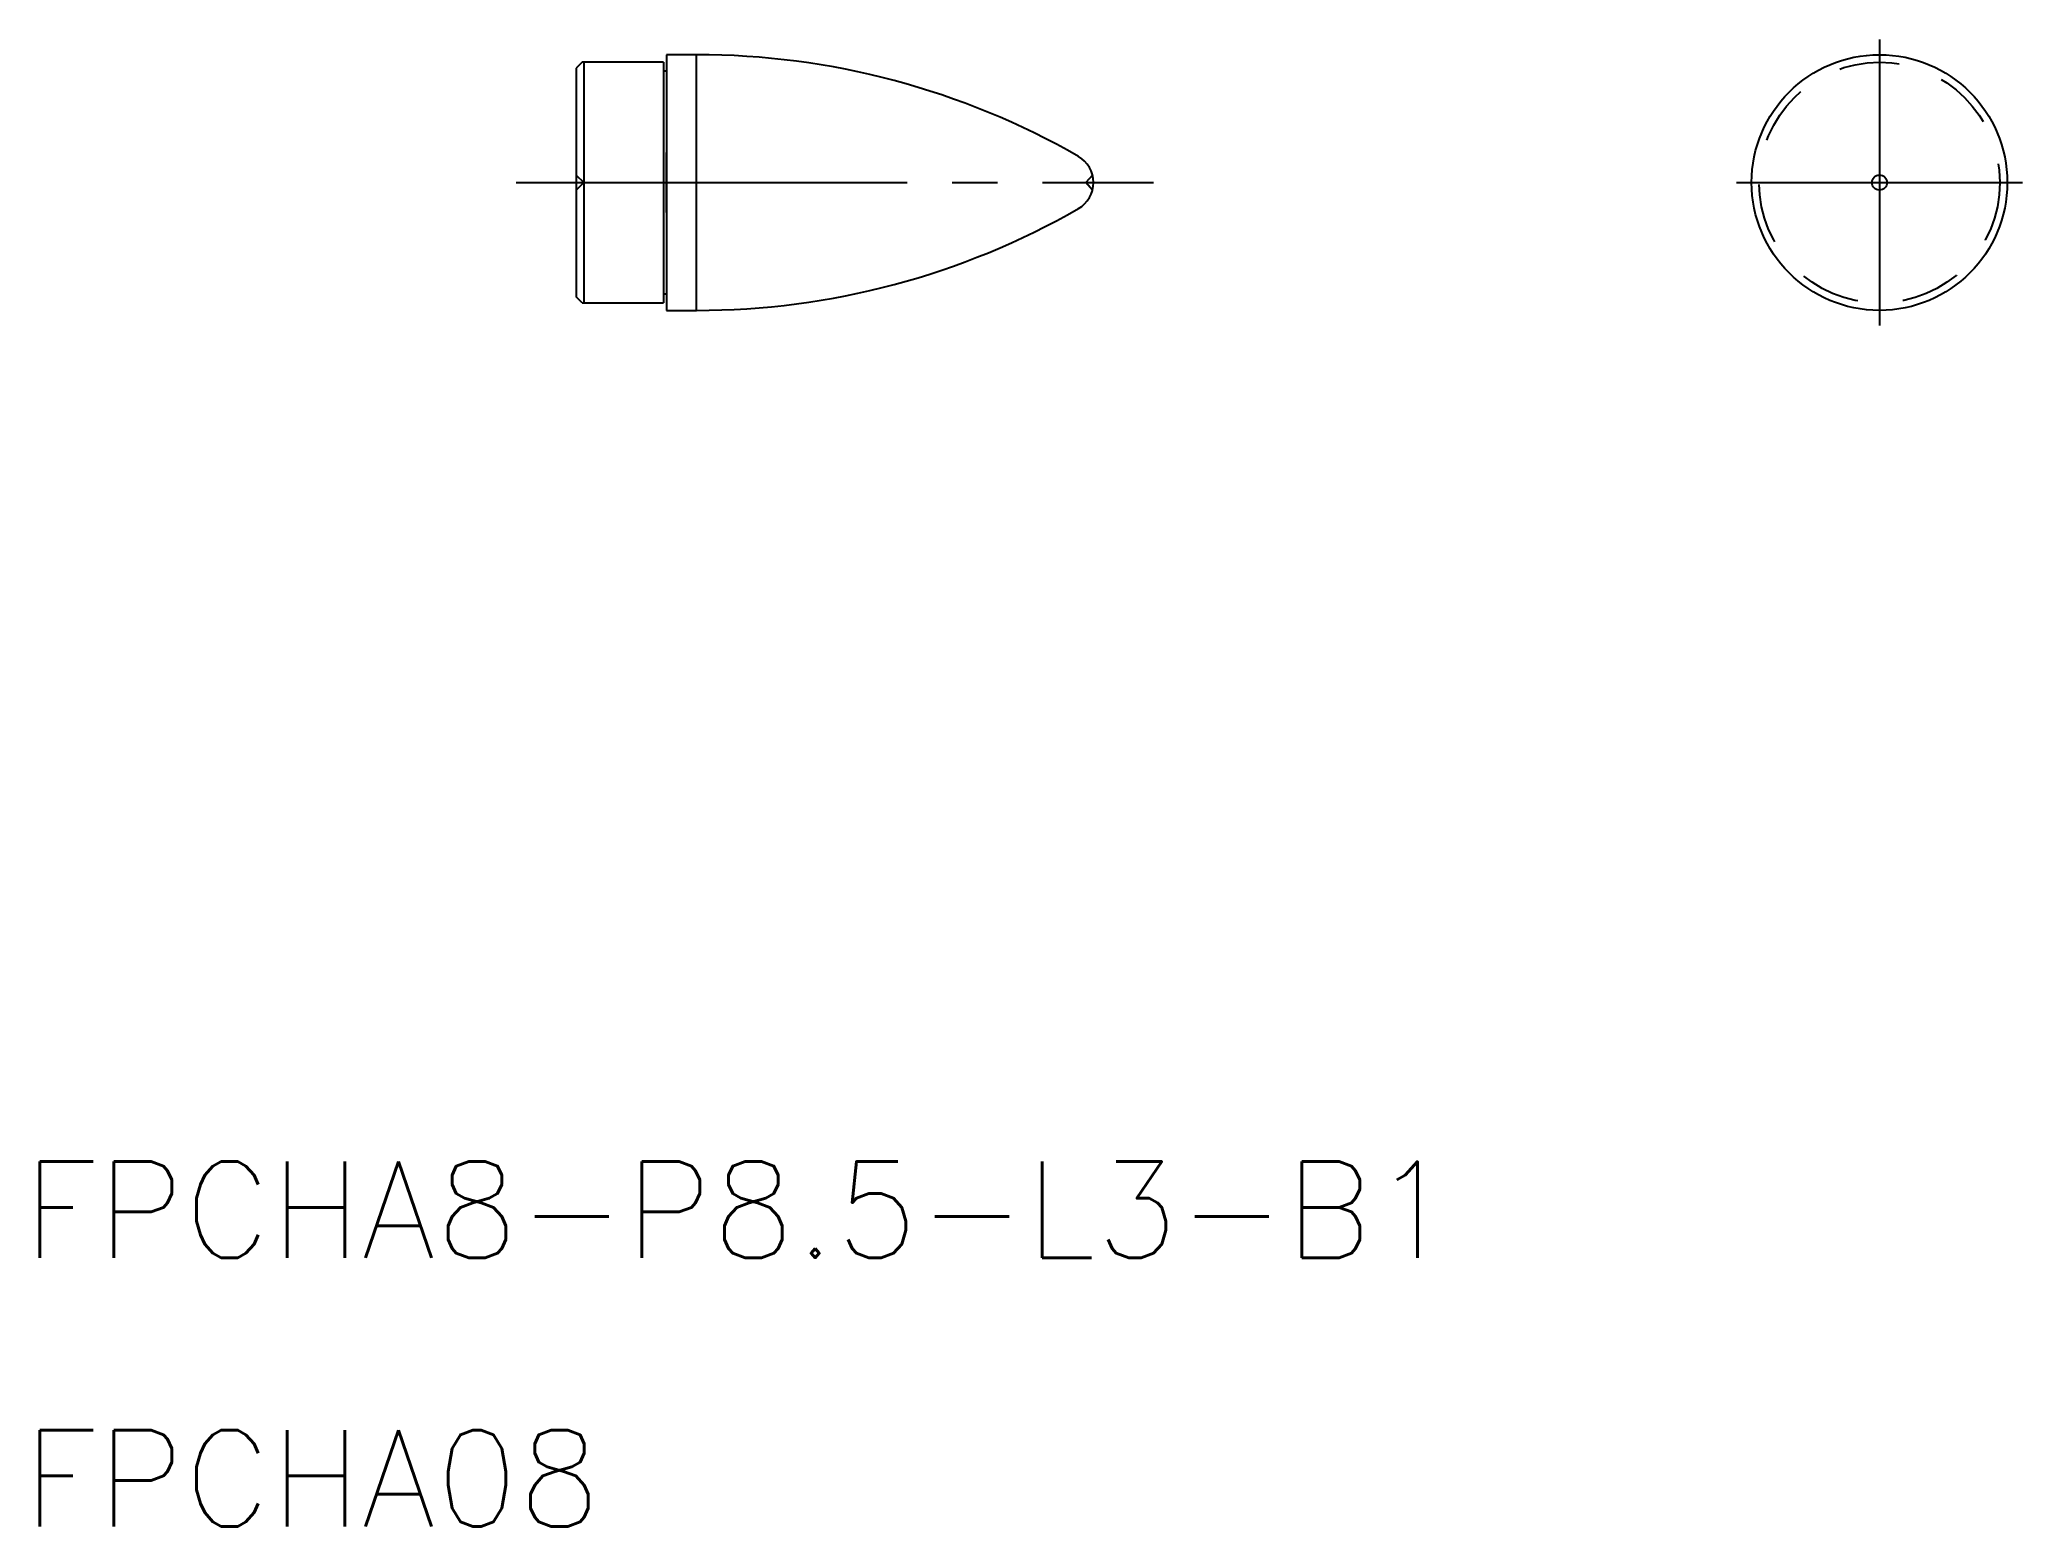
# Model space of a CAD drawing. Extents: x 85.6 to 151.5, y 150.6 to 200.
import ezdxf

# ---------------------------------------------------------------- set-up
doc = ezdxf.new("R2010")
doc.units = 0
doc.linetypes.add('CENTER', pattern=[17.5, 13, -1.5, 1.5, -1.5])
doc.linetypes.add('DASHED', pattern=[3.5, 2, -1.5])
doc.layers.get('0').update_dxf_attribs({"linetype": 'CONTINUOUS'})
doc.layers.add('CENTER', color=1, linetype='CENTER')
doc.styles.get("Standard").update_dxf_attribs({"font": 'txt.shx', "bigfont": '@extfont2.shx'})

msp = doc.modelspace()

# ---------------------------------------------------------------- linework, layer by layer
at = {"color": 7, "linetype": 'CONTINUOUS'}
for p, q in [((103.629, 199.287), (103.429, 199.087)), ((103.429, 199.087), (103.429, 191.487)), ((106.329, 199.287), (103.629, 199.287)), ((103.679, 199.287), (103.679, 191.287)), ((106.329, 199.287), (106.329, 191.287)), ((107.429, 199.537), (106.429, 199.537)), ((106.429, 199.537), (106.429, 191.037)), ((107.429, 191.037), (107.429, 199.537)), ((106.429, 198.987), (106.329, 198.987)), ((106.429, 194.287), (106.429, 196.287)), ((103.629, 191.287), (103.429, 191.487)), ((103.629, 191.287), (106.329, 191.287)), ((106.329, 191.587), (106.429, 191.587)), ((106.429, 191.037), (107.429, 191.037))]:
    msp.add_line(p, q, dxfattribs=at)
at = {"color": 3, "linetype": 'DASHED'}
for p, q in [((103.429, 195.537), (103.679, 195.287)), ((103.679, 195.287), (103.429, 195.037)), ((120.592, 195.535), (120.373, 195.287)), ((120.592, 195.039), (120.373, 195.287))]:
    msp.add_line(p, q, dxfattribs=at)
at = {"color": 7, "linetype": 'CONTINUOUS'}
for radius in [4.25, 0.25]:
    msp.add_circle((146.755, 195.287), radius, dxfattribs=at)
at = {"color": 3, "linetype": 'DASHED'}
msp.add_circle((146.755, 195.287), 4, dxfattribs=at)
at = {"color": 7, "linetype": 'CONTINUOUS'}
for centre, radius, start, end in [((107.429, 174.037), 25.5, 60.15179, 90), ((119.623, 195.287), 1, 299.84821, 60.15179), ((107.429, 216.537), 25.5, 270, 299.84821)]:
    msp.add_arc(centre, radius, start, end, dxfattribs=at)
at = {"layer": 'CENTER', "color": 1, "linetype": 'CENTER'}
for p, q in [((146.755, 200.037), (146.755, 190.537)), ((101.429, 195.287), (122.623, 195.287)), ((142.005, 195.287), (151.505, 195.287))]:
    msp.add_line(p, q, dxfattribs=at)

# ---------------------------------------------------------------- texts
at = {"color": 7, "linetype": 'CONTINUOUS'}
for s, p in [('FPCHA8-P8.5-L3-B1', (85.04, 159.543)), ('FPCHA08', (85.04, 150.615))]:
    msp.add_text(s, height=3.2, dxfattribs=at).set_placement(p)

doc.saveas('drawing.dxf')
